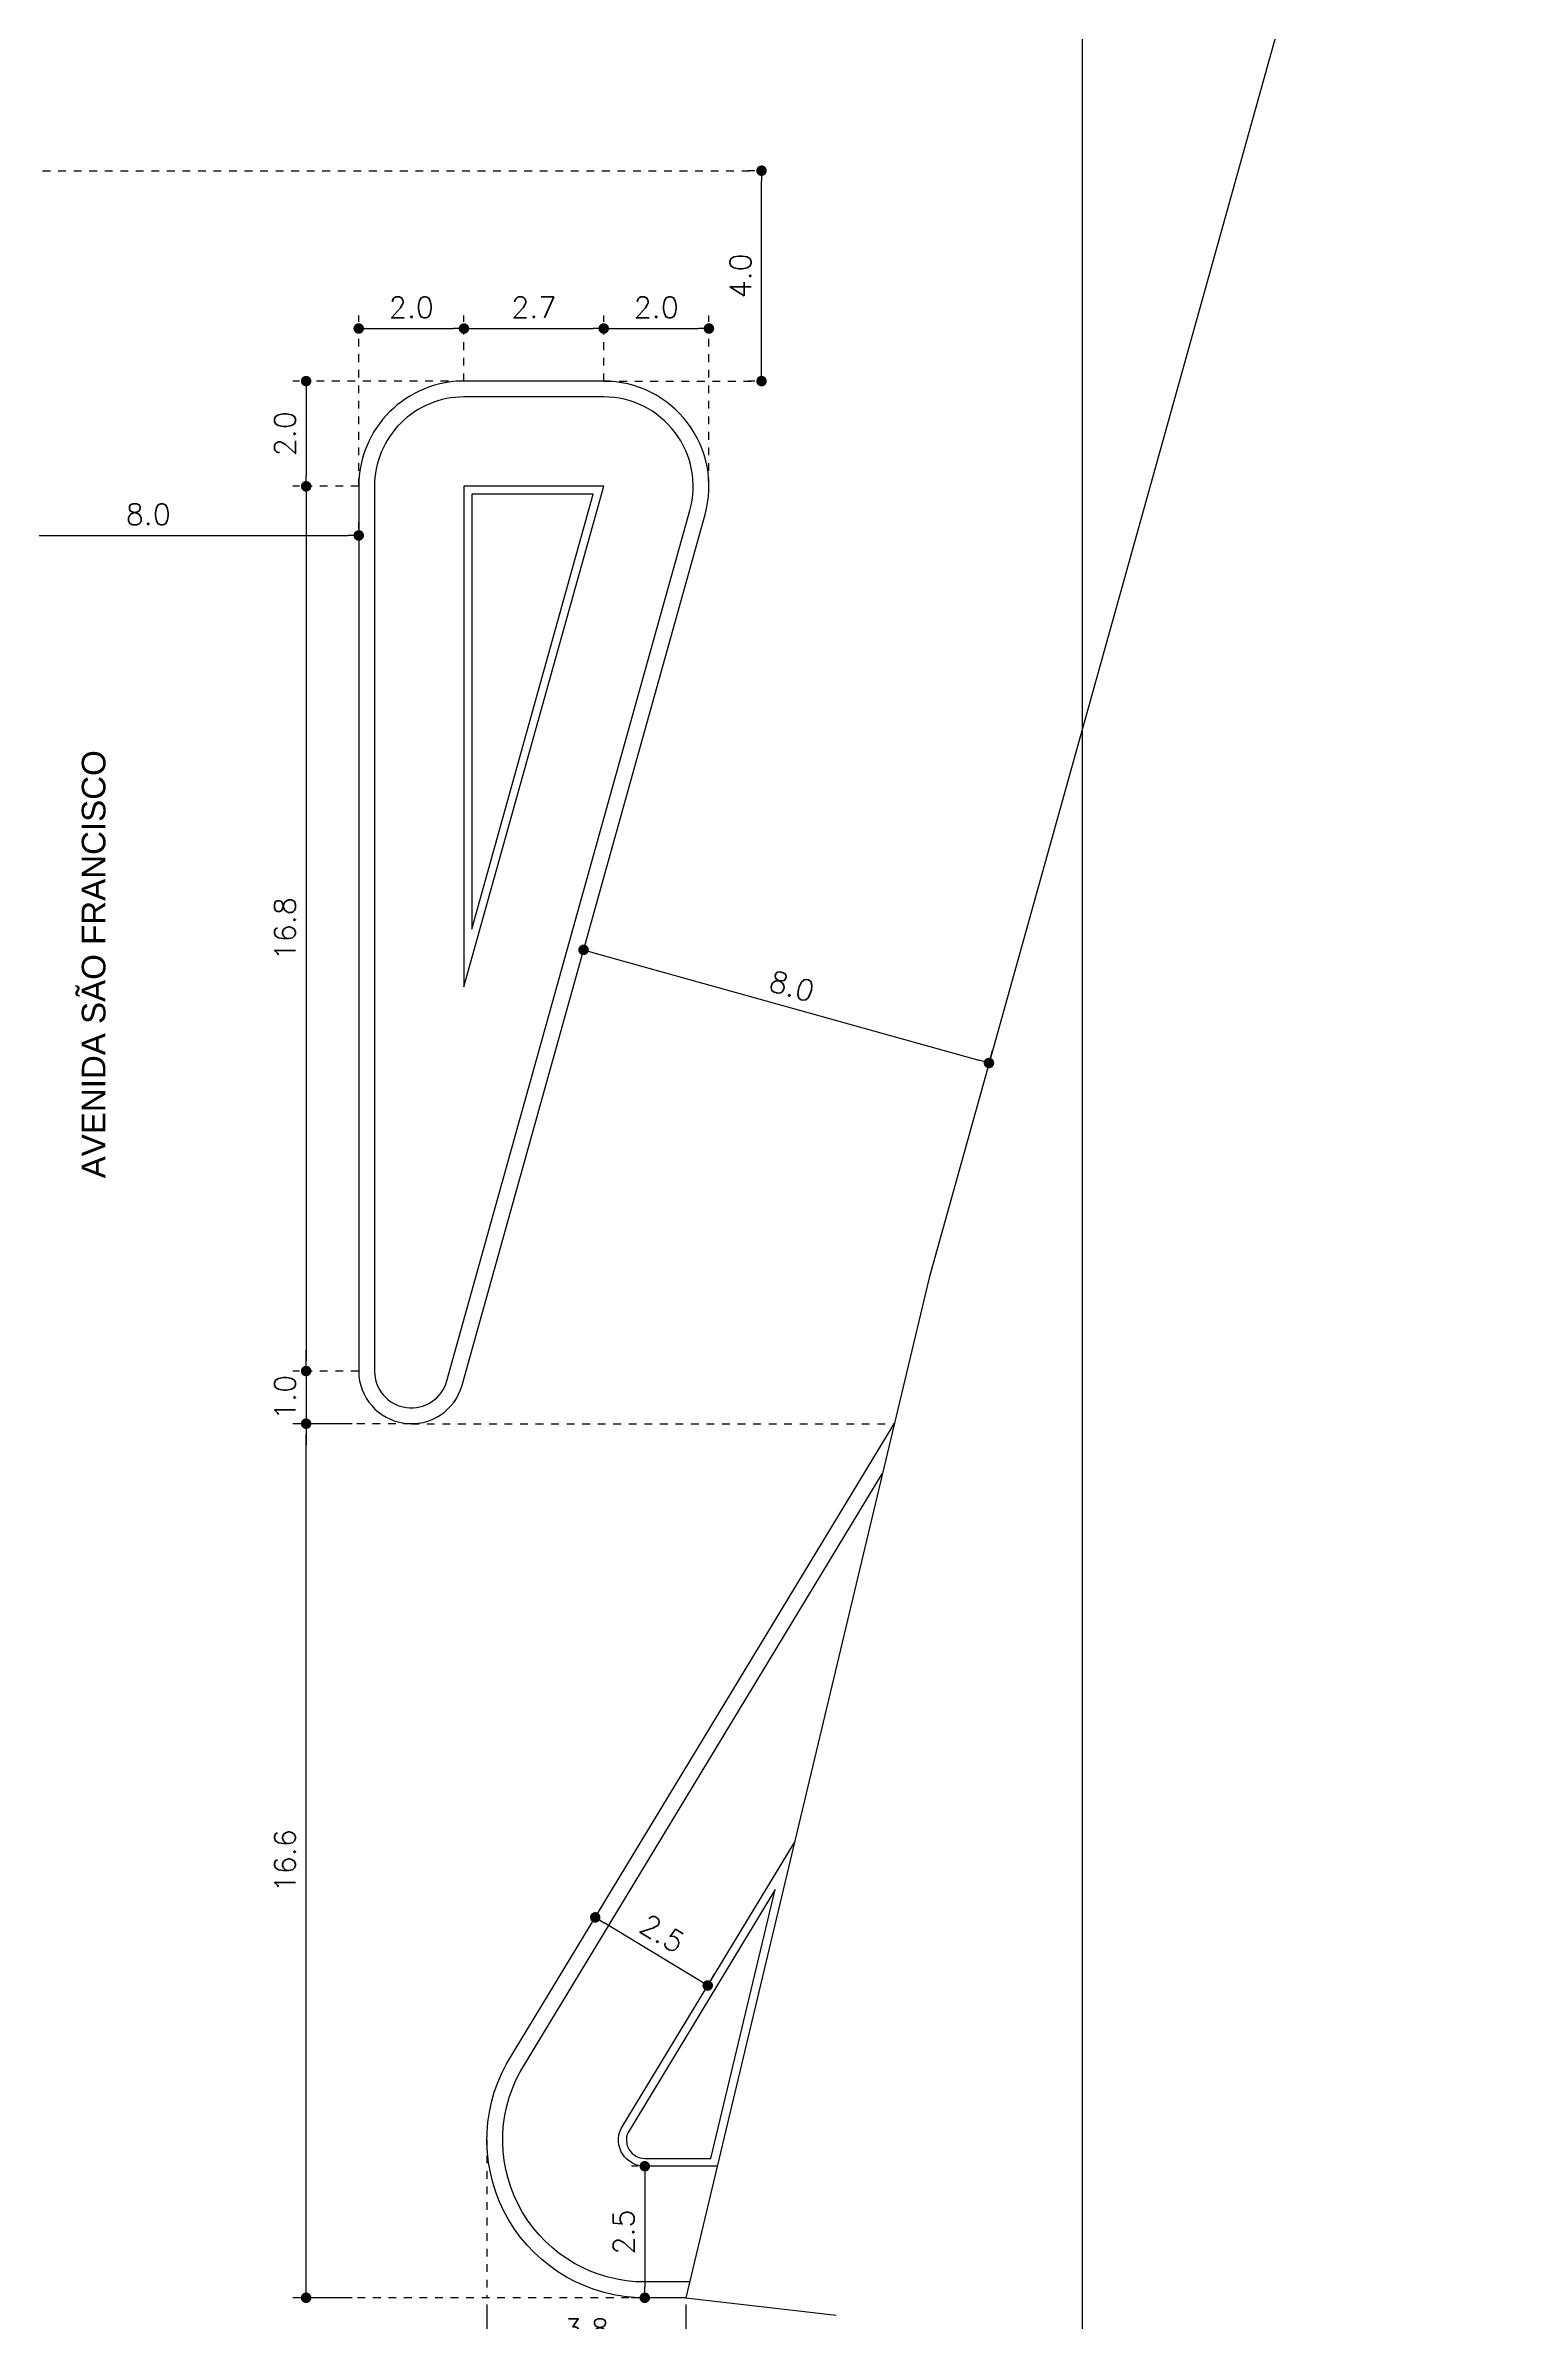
# Model space of a CAD drawing. Extents: x 387222 to 388513, y 9633222 to 9634061.
# Drawn here: x 388035.3 to 388063.34, y 9633324.92 to 9633368.2 of the extents above; entities that cross this region are included whole.
import ezdxf

# ---------------------------------------------------------------- set-up
doc = ezdxf.new("R2010")
doc.units = 0
doc.header["$LTSCALE"] = 0.049213
doc.header["$PDSIZE"] = -2.5
doc.linetypes.add('ACAD_PROJEÇÃO', pattern=[0.2, 0.1, -0.1])
doc.linetypes.add('CONTINUO', pattern=[0])
doc.layers.get('Defpoints').update_dxf_attribs({"color": 8})
for name, color, linetype in [('AI-Cotas', 12, 'Continuous'), ('MEIO-FIO', 3, 'Continuous'), ('PROJEÇÃO', 8, 'ACAD_PROJEÇÃO')]:
    doc.layers.add(name, color=color, linetype=linetype)
doc.styles.add('RS200', font='romans.shx', dxfattribs={"height": 0.4})
doc.styles.add('RUA_200', font='arial.ttf', dxfattribs={"height": 0.45})
doc.dimstyles.new('Cota 200', dxfattribs={"dimscale": 0.2, "dimtxt": 0.4, "dimasz": 1, "dimexe": 1.25, "dimexo": 0.625, "dimgap": 1, "dimtad": 1, "dimzin": 4, "dimdsep": 46, "dimtxsty": 'RS200', "dimblk": 'DOT', "dimcen": 0.1, "dimclrt": 2, "dimadec": 0, "dimazin": 0, "dimtfac": 1, "dimtix": 1, "dimtmove": 0, "dimatfit": 3, "dimldrblk": 'DOT', "dimfxl": 1, "dimarcsym": 0})

# ---------------------------------------------------------------- blocks, each defined once
blk = doc.blocks.new('_Dot')
at = {"color": 0, "linetype": 'ByBlock', "lineweight": -2}
blk.add_line((-0.5, 0), (-1, 0), dxfattribs=at)
at = {"color": 0, "linetype": 'ByBlock', "const_width": 0.5}
blk.add_lwpolyline([(-0.25, 0, 1), (0.25, 0, 1)], format="xyb", close=True, dxfattribs=at)
blk = doc.blocks.new('*D242')
at = {"layer": 'AI-Cotas', "color": 0, "lineweight": -2, "transparency": 16777216}
for p, q in [((388033.257, 9633359.016), (388033.257, 9633359.141)), ((388041.257, 9633359.016), (388041.257, 9633359.141)), ((388033.457, 9633358.891), (388041.057, 9633358.891))]:
    blk.add_line(p, q, dxfattribs=at)
at = {"layer": 'Defpoints', "color": 0, "transparency": 16777216}
for p in [(388033.257, 9633358.891), (388041.257, 9633358.891), (388041.257, 9633358.891)]:
    blk.add_point(p, dxfattribs=at)
at = {"layer": 'AI-Cotas', "color": 0, "lineweight": -2, "transparency": 16777216, "xscale": 0.2, "yscale": 0.2, "zscale": 0.2, "rotation": 180}
blk.add_blockref('_Dot', (388033.257, 9633358.891), dxfattribs=at)
at = {"layer": 'AI-Cotas', "color": 0, "lineweight": -2, "transparency": 16777216, "xscale": 0.2, "yscale": 0.2, "zscale": 0.2}
blk.add_blockref('_Dot', (388041.257, 9633358.891), dxfattribs=at)
at = {"layer": 'AI-Cotas', "color": 2, "transparency": 16777216, "insert": (388037.257, 9633359.291), "char_height": 0.4, "attachment_point": 5, "style": 'RS200'}
blk.add_mtext('8.0', dxfattribs=at)
blk = doc.blocks.new('*D243')
at = {"layer": 'AI-Cotas', "color": 0, "lineweight": -2, "transparency": 16777216}
for p, q in [((388041.257, 9633362.949), (388041.257, 9633363.074)), ((388041.457, 9633362.824), (388043.057, 9633362.824)), ((388043.257, 9633362.949), (388043.257, 9633363.074))]:
    blk.add_line(p, q, dxfattribs=at)
at = {"layer": 'Defpoints', "color": 0, "transparency": 16777216}
for p in [(388041.257, 9633362.824), (388043.257, 9633362.824), (388043.257, 9633362.824)]:
    blk.add_point(p, dxfattribs=at)
at = {"layer": 'AI-Cotas', "color": 0, "lineweight": -2, "transparency": 16777216, "xscale": 0.2, "yscale": 0.2, "zscale": 0.2, "rotation": 180}
blk.add_blockref('_Dot', (388041.257, 9633362.824), dxfattribs=at)
at = {"layer": 'AI-Cotas', "color": 0, "lineweight": -2, "transparency": 16777216, "xscale": 0.2, "yscale": 0.2, "zscale": 0.2}
blk.add_blockref('_Dot', (388043.257, 9633362.824), dxfattribs=at)
at = {"layer": 'AI-Cotas', "color": 2, "transparency": 16777216, "insert": (388042.257, 9633363.224), "char_height": 0.4, "attachment_point": 5, "style": 'RS200'}
blk.add_mtext('2.0', dxfattribs=at)
blk = doc.blocks.new('*D244')
at = {"layer": 'AI-Cotas', "color": 0, "lineweight": -2, "transparency": 16777216}
for p, q in [((388043.257, 9633362.949), (388043.257, 9633363.074)), ((388043.457, 9633362.824), (388045.713, 9633362.824)), ((388045.913, 9633362.949), (388045.913, 9633363.074))]:
    blk.add_line(p, q, dxfattribs=at)
at = {"layer": 'Defpoints', "color": 0, "transparency": 16777216}
for p in [(388043.257, 9633362.824), (388045.913, 9633362.824), (388045.913, 9633362.824)]:
    blk.add_point(p, dxfattribs=at)
at = {"layer": 'AI-Cotas', "color": 0, "lineweight": -2, "transparency": 16777216, "xscale": 0.2, "yscale": 0.2, "zscale": 0.2, "rotation": 180}
blk.add_blockref('_Dot', (388043.257, 9633362.824), dxfattribs=at)
at = {"layer": 'AI-Cotas', "color": 0, "lineweight": -2, "transparency": 16777216, "xscale": 0.2, "yscale": 0.2, "zscale": 0.2}
blk.add_blockref('_Dot', (388045.913, 9633362.824), dxfattribs=at)
at = {"layer": 'AI-Cotas', "color": 2, "transparency": 16777216, "insert": (388044.585, 9633363.224), "char_height": 0.4, "attachment_point": 5, "style": 'RS200'}
blk.add_mtext('2.7', dxfattribs=at)
blk = doc.blocks.new('*D245')
at = {"layer": 'AI-Cotas', "color": 0, "lineweight": -2, "transparency": 16777216}
for p, q in [((388045.913, 9633362.949), (388045.913, 9633363.074)), ((388046.113, 9633362.824), (388047.713, 9633362.824)), ((388047.913, 9633362.949), (388047.913, 9633363.074))]:
    blk.add_line(p, q, dxfattribs=at)
at = {"layer": 'Defpoints', "color": 0, "transparency": 16777216}
for p in [(388045.913, 9633362.824), (388047.913, 9633362.824), (388047.913, 9633362.824)]:
    blk.add_point(p, dxfattribs=at)
at = {"layer": 'AI-Cotas', "color": 0, "lineweight": -2, "transparency": 16777216, "xscale": 0.2, "yscale": 0.2, "zscale": 0.2, "rotation": 180}
blk.add_blockref('_Dot', (388045.913, 9633362.824), dxfattribs=at)
at = {"layer": 'AI-Cotas', "color": 0, "lineweight": -2, "transparency": 16777216, "xscale": 0.2, "yscale": 0.2, "zscale": 0.2}
blk.add_blockref('_Dot', (388047.913, 9633362.824), dxfattribs=at)
at = {"layer": 'AI-Cotas', "color": 2, "transparency": 16777216, "insert": (388046.913, 9633363.224), "char_height": 0.4, "attachment_point": 5, "style": 'RS200'}
blk.add_mtext('2.0', dxfattribs=at)
blk = doc.blocks.new('*D246')
at = {"layer": 'AI-Cotas', "color": 0, "lineweight": -2, "transparency": 16777216}
for p, q in [((388040.132, 9633361.824), (388040.007, 9633361.824)), ((388040.257, 9633361.624), (388040.257, 9633360.024)), ((388040.132, 9633359.824), (388040.007, 9633359.824))]:
    blk.add_line(p, q, dxfattribs=at)
at = {"layer": 'Defpoints', "color": 0, "transparency": 16777216}
for p in [(388040.257, 9633361.824), (388040.257, 9633359.824), (388040.257, 9633359.824)]:
    blk.add_point(p, dxfattribs=at)
at = {"layer": 'AI-Cotas', "color": 0, "lineweight": -2, "transparency": 16777216, "xscale": 0.2, "yscale": 0.2, "zscale": 0.2}
for p, rotation in [((388040.257, 9633361.824), 90), ((388040.257, 9633359.824), 270)]:
    blk.add_blockref('_Dot', p, dxfattribs=dict(at, rotation=rotation))
at = {"layer": 'AI-Cotas', "color": 2, "transparency": 16777216, "insert": (388039.857, 9633360.824), "char_height": 0.4, "attachment_point": 5, "rotation": 90, "style": 'RS200'}
blk.add_mtext('2.0', dxfattribs=at)
blk = doc.blocks.new('*D247')
at = {"layer": 'AI-Cotas', "color": 0, "lineweight": -2, "transparency": 16777216}
for p, q in [((388040.132, 9633359.824), (388040.007, 9633359.824)), ((388040.257, 9633359.624), (388040.257, 9633343.206)), ((388040.132, 9633343.006), (388040.007, 9633343.006))]:
    blk.add_line(p, q, dxfattribs=at)
at = {"layer": 'Defpoints', "color": 0, "transparency": 16777216}
for p in [(388040.257, 9633359.824), (388040.257, 9633343.006), (388040.257, 9633343.006)]:
    blk.add_point(p, dxfattribs=at)
at = {"layer": 'AI-Cotas', "color": 0, "lineweight": -2, "transparency": 16777216, "xscale": 0.2, "yscale": 0.2, "zscale": 0.2}
for p, rotation in [((388040.257, 9633359.824), 90), ((388040.257, 9633343.006), 270)]:
    blk.add_blockref('_Dot', p, dxfattribs=dict(at, rotation=rotation))
at = {"layer": 'AI-Cotas', "color": 2, "transparency": 16777216, "insert": (388039.857, 9633351.415), "char_height": 0.4, "attachment_point": 5, "rotation": 90, "style": 'RS200'}
blk.add_mtext('16.8', dxfattribs=at)
blk = doc.blocks.new('*D248')
at = {"layer": 'AI-Cotas', "color": 0, "lineweight": -2, "transparency": 16777216}
for p, q in [((388040.257, 9633343.206), (388040.257, 9633343.406)), ((388040.132, 9633343.006), (388040.007, 9633343.006)), ((388040.257, 9633343.006), (388040.257, 9633342.006)), ((388040.132, 9633342.006), (388040.007, 9633342.006)), ((388040.257, 9633341.806), (388040.257, 9633341.606))]:
    blk.add_line(p, q, dxfattribs=at)
at = {"layer": 'Defpoints', "color": 0, "transparency": 16777216}
for p in [(388040.257, 9633343.006), (388040.257, 9633342.006), (388040.257, 9633342.006)]:
    blk.add_point(p, dxfattribs=at)
at = {"layer": 'AI-Cotas', "color": 0, "lineweight": -2, "transparency": 16777216, "xscale": 0.2, "yscale": 0.2, "zscale": 0.2}
for p, rotation in [((388040.257, 9633343.006), 270), ((388040.257, 9633342.006), 90)]:
    blk.add_blockref('_Dot', p, dxfattribs=dict(at, rotation=rotation))
at = {"layer": 'AI-Cotas', "color": 2, "transparency": 16777216, "insert": (388039.857, 9633342.506), "char_height": 0.4, "attachment_point": 5, "rotation": 90, "style": 'RS200'}
blk.add_mtext('1.0', dxfattribs=at)
blk = doc.blocks.new('*D249')
at = {"layer": 'AI-Cotas', "color": 0, "lineweight": -2, "transparency": 16777216}
for p, q in [((388041.132, 9633342.006), (388040.007, 9633342.006)), ((388040.257, 9633325.59), (388040.257, 9633341.806)), ((388041.132, 9633325.39), (388040.007, 9633325.39))]:
    blk.add_line(p, q, dxfattribs=at)
at = {"layer": 'Defpoints', "color": 0, "transparency": 16777216}
for p in [(388040.257, 9633342.006), (388041.257, 9633342.006), (388041.257, 9633325.39)]:
    blk.add_point(p, dxfattribs=at)
at = {"layer": 'AI-Cotas', "color": 0, "lineweight": -2, "transparency": 16777216, "xscale": 0.2, "yscale": 0.2, "zscale": 0.2}
for p, rotation in [((388040.257, 9633342.006), 90), ((388040.257, 9633325.39), 270)]:
    blk.add_blockref('_Dot', p, dxfattribs=dict(at, rotation=rotation))
at = {"layer": 'AI-Cotas', "color": 2, "transparency": 16777216, "insert": (388039.857, 9633333.698), "char_height": 0.4, "attachment_point": 5, "rotation": 90, "style": 'RS200'}
blk.add_mtext('16.6', dxfattribs=at)
blk = doc.blocks.new('*D250')
at = {"layer": 'AI-Cotas', "color": 0, "lineweight": -2, "transparency": 16777216}
for p, q in [((388048.788, 9633365.824), (388048.663, 9633365.824)), ((388048.913, 9633362.024), (388048.913, 9633365.624)), ((388048.788, 9633361.824), (388048.663, 9633361.824))]:
    blk.add_line(p, q, dxfattribs=at)
at = {"layer": 'Defpoints', "color": 0, "transparency": 16777216}
for p in [(388048.913, 9633365.824), (388048.913, 9633365.824), (388048.913, 9633361.824)]:
    blk.add_point(p, dxfattribs=at)
at = {"layer": 'AI-Cotas', "color": 0, "lineweight": -2, "transparency": 16777216, "xscale": 0.2, "yscale": 0.2, "zscale": 0.2}
for p, rotation in [((388048.913, 9633365.824), 90), ((388048.913, 9633361.824), 270)]:
    blk.add_blockref('_Dot', p, dxfattribs=dict(at, rotation=rotation))
at = {"layer": 'AI-Cotas', "color": 2, "transparency": 16777216, "insert": (388048.513, 9633363.824), "char_height": 0.4, "attachment_point": 5, "rotation": 90, "style": 'RS200'}
blk.add_mtext('4.0', dxfattribs=at)
blk = doc.blocks.new('*D251')
at = {"layer": 'AI-Cotas', "color": 0, "lineweight": -2, "transparency": 16777216}
for p, q in [((388045.564, 9633351.132), (388045.597, 9633351.253)), ((388045.723, 9633350.958), (388053.043, 9633348.915)), ((388053.269, 9633348.982), (388053.303, 9633349.102))]:
    blk.add_line(p, q, dxfattribs=at)
at = {"layer": 'Defpoints', "color": 0, "transparency": 16777216}
for p in [(388045.53, 9633351.012), (388053.235, 9633348.862), (388053.235, 9633348.862)]:
    blk.add_point(p, dxfattribs=at)
at = {"layer": 'AI-Cotas', "color": 0, "lineweight": -2, "transparency": 16777216, "xscale": 0.2, "yscale": 0.2, "zscale": 0.2}
for p, rotation in [((388045.53, 9633351.012), 164.4066430390933), ((388053.235, 9633348.862), 344.4066430390933)]:
    blk.add_blockref('_Dot', p, dxfattribs=dict(at, rotation=rotation))
at = {"layer": 'AI-Cotas', "color": 2, "transparency": 16777216, "insert": (388049.49, 9633350.322), "char_height": 0.4, "attachment_point": 5, "rotation": 344.4066, "style": 'RS200'}
blk.add_mtext('8.0', dxfattribs=at)
blk = doc.blocks.new('*D252')
at = {"layer": 'AI-Cotas', "color": 0, "lineweight": -2, "transparency": 16777216}
for p, q in [((388043.694, 9633325.265), (388043.694, 9633324.14)), ((388047.475, 9633325.265), (388047.475, 9633324.14)), ((388043.894, 9633324.39), (388047.275, 9633324.39))]:
    blk.add_line(p, q, dxfattribs=at)
at = {"layer": 'Defpoints', "color": 0, "transparency": 16777216}
for p in [(388043.694, 9633325.39), (388047.475, 9633325.39), (388047.475, 9633324.39)]:
    blk.add_point(p, dxfattribs=at)
at = {"layer": 'AI-Cotas', "color": 0, "lineweight": -2, "transparency": 16777216, "xscale": 0.2, "yscale": 0.2, "zscale": 0.2, "rotation": 180}
blk.add_blockref('_Dot', (388043.694, 9633324.39), dxfattribs=at)
at = {"layer": 'AI-Cotas', "color": 0, "lineweight": -2, "transparency": 16777216, "xscale": 0.2, "yscale": 0.2, "zscale": 0.2}
blk.add_blockref('_Dot', (388047.475, 9633324.39), dxfattribs=at)
at = {"layer": 'AI-Cotas', "color": 2, "transparency": 16777216, "insert": (388045.585, 9633324.79), "char_height": 0.4, "attachment_point": 5, "style": 'RS200'}
blk.add_mtext('3.8', dxfattribs=at)
blk = doc.blocks.new('*D413')
at = {"layer": 'AI-Cotas', "color": 0, "lineweight": -2, "transparency": 16777216}
for p, q in [((388045.817, 9633332.728), (388045.881, 9633332.835)), ((388047.719, 9633331.429), (388045.923, 9633332.517)), ((388047.955, 9633331.433), (388048.02, 9633331.54))]:
    blk.add_line(p, q, dxfattribs=at)
at = {"layer": 'Defpoints', "color": 0, "transparency": 16777216}
for p in [(388045.752, 9633332.621), (388045.752, 9633332.621), (388047.89, 9633331.326)]:
    blk.add_point(p, dxfattribs=at)
at = {"layer": 'AI-Cotas', "color": 0, "lineweight": -2, "transparency": 16777216, "xscale": 0.2, "yscale": 0.2, "zscale": 0.2}
for p, rotation in [((388045.752, 9633332.621), 148.8034352134019), ((388047.89, 9633331.326), 328.8034352134018)]:
    blk.add_blockref('_Dot', p, dxfattribs=dict(at, rotation=rotation))
at = {"layer": 'AI-Cotas', "color": 2, "transparency": 16777216, "insert": (388047.028, 9633332.315), "char_height": 0.4, "attachment_point": 5, "rotation": 328.8034, "style": 'RS200'}
blk.add_mtext('2.5', dxfattribs=at)
blk = doc.blocks.new('*D414')
at = {"layer": 'AI-Cotas', "color": 0, "lineweight": -2, "transparency": 16777216}
for p, q in [((388046.569, 9633327.89), (388046.444, 9633327.89)), ((388046.694, 9633327.69), (388046.694, 9633325.59)), ((388046.569, 9633325.39), (388046.444, 9633325.39))]:
    blk.add_line(p, q, dxfattribs=at)
at = {"layer": 'Defpoints', "color": 0, "transparency": 16777216}
for p in [(388046.694, 9633327.89), (388046.694, 9633325.39), (388046.694, 9633325.39)]:
    blk.add_point(p, dxfattribs=at)
at = {"layer": 'AI-Cotas', "color": 0, "lineweight": -2, "transparency": 16777216, "xscale": 0.2, "yscale": 0.2, "zscale": 0.2}
for p, rotation in [((388046.694, 9633327.89), 90), ((388046.694, 9633325.39), 270)]:
    blk.add_blockref('_Dot', p, dxfattribs=dict(at, rotation=rotation))
at = {"layer": 'AI-Cotas', "color": 2, "transparency": 16777216, "insert": (388046.294, 9633326.64), "char_height": 0.4, "attachment_point": 5, "rotation": 90, "style": 'RS200'}
blk.add_mtext('2.5', dxfattribs=at)

msp = doc.modelspace()

# ---------------------------------------------------------------- linework, layer by layer
at = {"layer": 'Defpoints'}
msp.add_lwpolyline([(388055.008, 9633313.829), (387931.008, 9633313.829), (387931.008, 9633377.829), (388055.008, 9633377.829)], close=True, dxfattribs=at)
at = {"layer": 'MEIO-FIO'}
msp.add_lwpolyline([(388063.337, 9633385.058), (388052.096, 9633344.778), (388047.475, 9633325.39), (388050.334, 9633325.061)], dxfattribs=at)
for points in [[(388043.257, 9633361.824, 0.414214), (388041.257, 9633359.824), (388041.257, 9633343.006, 0.872407), (388043.221, 9633342.737), (388047.839, 9633359.287, 0.496368), (388045.913, 9633361.824), (388043.257, 9633361.824)], [(388047.475, 9633325.39), (388046.694, 9633325.39, -0.570532), (388044.066, 9633329.837), (388051.435, 9633342.006)], [(388047.546, 9633325.69), (388046.694, 9633325.69, -0.56979), (388044.326, 9633329.687), (388051.208, 9633341.051)], [(388048.071, 9633327.89), (388046.694, 9633327.89, -0.550803), (388046.243, 9633328.605), (388049.538, 9633334.047)]]:
    msp.add_lwpolyline(points, format="xyb", dxfattribs=at)
for points in [[(388043.257, 9633361.524, 0.414214), (388041.557, 9633359.824), (388041.557, 9633343.006, 0.872407), (388042.932, 9633342.818), (388047.55, 9633359.367, 0.496368), (388045.913, 9633361.524)], [(388049.17, 9633333.149), (388046.375, 9633328.534, 0.54436), (388046.694, 9633328.04), (388047.952, 9633328.04)]]:
    msp.add_lwpolyline(points, format="xyb", close=True, dxfattribs=at)
for points in [[(388043.257, 9633359.824), (388043.257, 9633350.309), (388045.913, 9633359.824)], [(388043.407, 9633359.674), (388043.407, 9633351.405), (388045.715, 9633359.674)]]:
    msp.add_lwpolyline(points, close=True, dxfattribs=at)
at = {"layer": 'PROJEÇÃO', "ltscale": 30}
for points in [[(388029.344, 9633365.824), (388048.913, 9633365.824)], [(388041.257, 9633359.824), (388041.257, 9633362.824)], [(388043.257, 9633361.824), (388043.257, 9633362.824)], [(388045.913, 9633361.824), (388045.913, 9633362.824)], [(388047.913, 9633359.824), (388047.913, 9633362.824)], [(388043.257, 9633361.824), (388040.257, 9633361.824)], [(388045.913, 9633361.824), (388048.913, 9633361.824)], [(388041.257, 9633359.824), (388040.257, 9633359.824)], [(388041.257, 9633343.006), (388040.257, 9633343.006)], [(388042.257, 9633342.006), (388040.257, 9633342.006)], [(388042.257, 9633342.006), (388051.435, 9633342.006)], [(388043.694, 9633328.39), (388043.694, 9633325.39)], [(388046.694, 9633325.39), (388040.257, 9633325.39)]]:
    msp.add_lwpolyline(points, dxfattribs=at)

# ---------------------------------------------------------------- texts
at = {"color": 0, "linetype": 'CONTINUO', "style": 'RUA_200'}
msp.add_text('AVENIDA SÃO FRANCISCO', height=0.45, rotation=90, dxfattribs=at).set_placement((388036.443, 9633346.67))

# ---------------------------------------------------------------- dimensions: what is measured, and where the dimension line sits
at = {"layer": 'AI-Cotas'}
for base, p1, p2, picture, middle in [((388048.913, 9633365.824), (388048.913, 9633361.824), (388048.913, 9633365.824), '*D250', (388048.513, 9633363.824)), ((388040.257, 9633359.824), (388040.257, 9633361.824), (388040.257, 9633359.824), '*D246', (388039.857, 9633360.824)), ((388040.257, 9633343.006), (388040.257, 9633359.824), (388040.257, 9633343.006), '*D247', (388039.857, 9633351.415)), ((388040.257, 9633342.006), (388040.257, 9633343.006), (388040.257, 9633342.006), '*D248', (388039.857, 9633342.506)), ((388040.257, 9633342.006), (388041.257, 9633325.39), (388041.257, 9633342.006), '*D249', (388039.857, 9633333.698)), ((388046.694, 9633325.39), (388046.694, 9633327.89), (388046.694, 9633325.39), '*D414', (388046.294, 9633326.64))]:
    dim = msp.add_linear_dim(base=base, p1=p1, p2=p2, angle=90, dimstyle='Cota 200', override={"dimdec": 1}, dxfattribs=at)
    dim.commit()
    dim.dimension.update_dxf_attribs({"geometry": picture, "text_midpoint": middle})
for base, p1, p2, picture, middle in [((388043.257, 9633362.824), (388041.257, 9633362.824), (388043.257, 9633362.824), '*D243', (388042.257, 9633363.224)), ((388045.913, 9633362.824), (388043.257, 9633362.824), (388045.913, 9633362.824), '*D244', (388044.585, 9633363.224)), ((388047.913, 9633362.824), (388045.913, 9633362.824), (388047.913, 9633362.824), '*D245', (388046.913, 9633363.224)), ((388041.257, 9633358.891), (388033.257, 9633358.891), (388041.257, 9633358.891), '*D242', (388037.257, 9633359.291)), ((388047.475, 9633324.39), (388043.694, 9633325.39), (388047.475, 9633325.39), '*D252', (388045.585, 9633324.79))]:
    dim = msp.add_linear_dim(base=base, p1=p1, p2=p2, dimstyle='Cota 200', override={"dimdec": 1}, dxfattribs=at)
    dim.commit()
    dim.dimension.update_dxf_attribs({"geometry": picture, "text_midpoint": middle})
for p1, p2, picture, middle in [((388045.53, 9633351.012), (388053.235, 9633348.862), '*D251', (388049.49, 9633350.322)), ((388047.89, 9633331.326), (388045.752, 9633332.621), '*D413', (388047.028, 9633332.315))]:
    dim = msp.add_aligned_dim(p1=p1, p2=p2, distance=0, dimstyle='Cota 200', override={"dimdec": 1}, dxfattribs=at)
    dim.commit()
    dim.dimension.update_dxf_attribs({"geometry": picture, "text_midpoint": middle})

doc.saveas('drawing.dxf')
